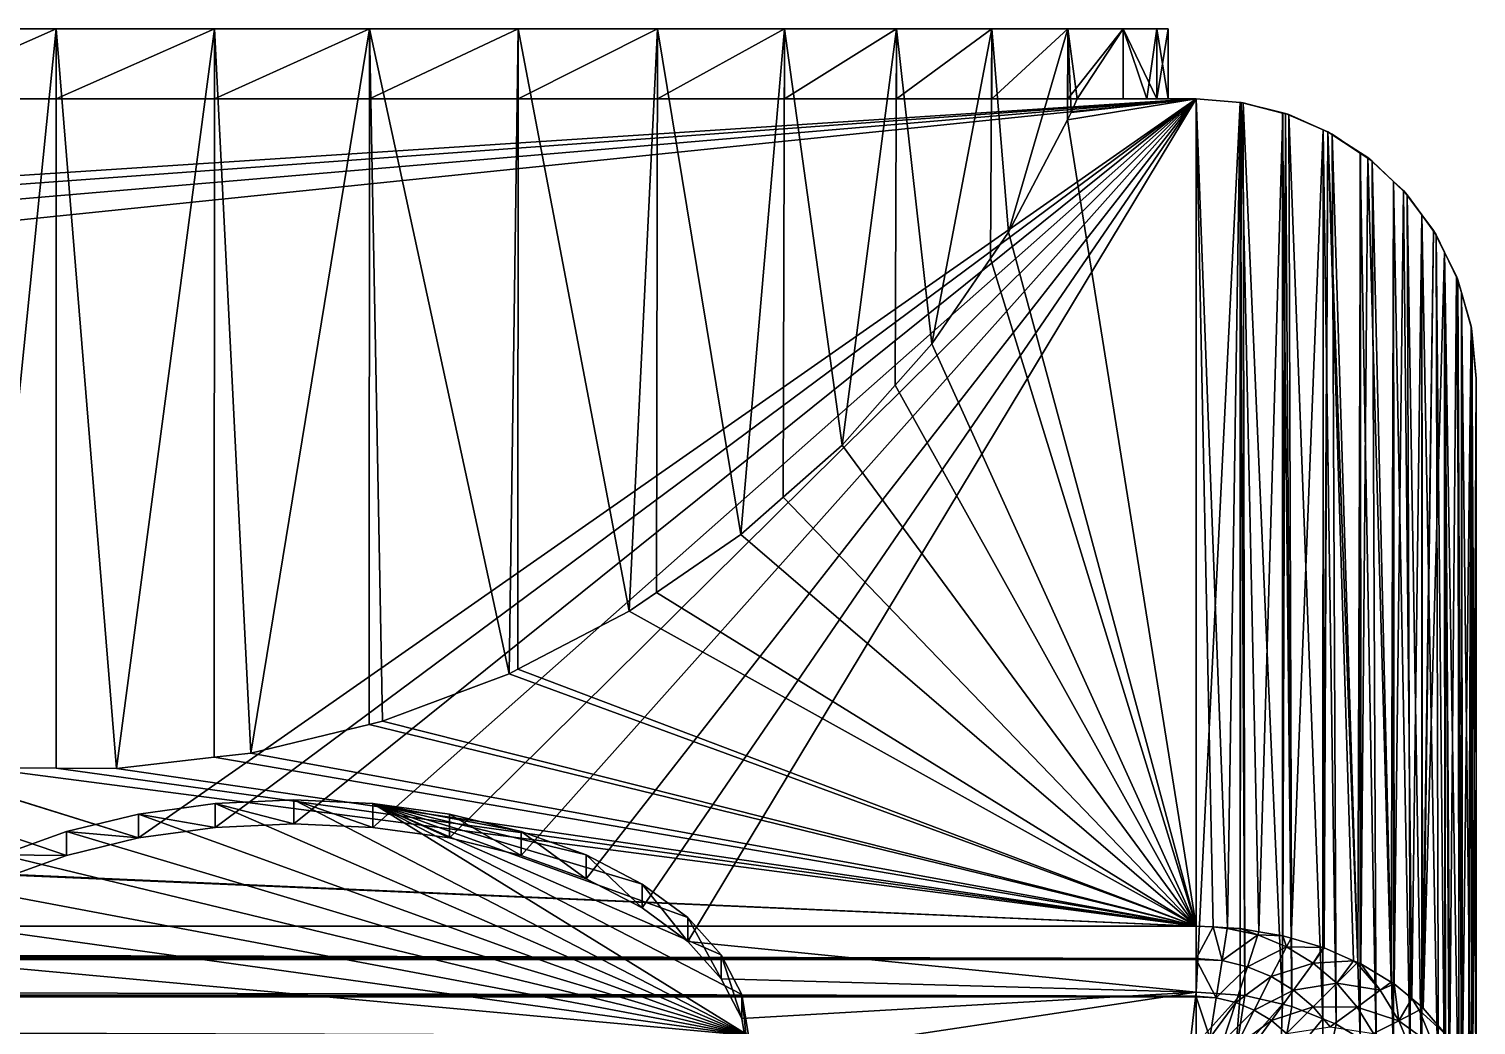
# Model space of a CAD drawing. Header units: metres. Extents: x 0 to 119, y 0 to 68.
# Drawn here: x 108.78 to 119.12, y 60.38 to 67.5 of the extents above; entities that cross this region are included whole.
import ezdxf

# ---------------------------------------------------------------- set-up
doc = ezdxf.new("R2010")
doc.units = ezdxf.units.M

msp = doc.modelspace()

# ---------------------------------------------------------------- linework, layer by layer
for points in [[(112.273651, 67.5, 23.118425), (111.210876, 67.5, 22.722031), (101.739525, 67.5, 33.652546)], [(114.177238, 67.5, 24.341789), (112.273651, 67.5, 23.118425), (101.739525, 67.5, 33.652546)], [(114.177238, 67.5, 24.341789), (101.739525, 67.5, 33.652546), (114.979301, 67.5, 25.143856)], [(114.979301, 67.5, 25.143856), (101.739525, 67.5, 33.652546), (115.659065, 67.5, 26.051905)], [(116.599068, 67.5, 32.589775), (116.840179, 67.5, 31.481403), (101.739525, 67.5, 33.652546)], [(101.739525, 67.5, 33.652546), (116.840179, 67.5, 31.481403), (116.921097, 67.5, 30.35)], [(101.739525, 67.5, 33.652546), (116.921097, 67.5, 30.35), (116.840179, 67.5, 29.218596)], [(116.840179, 67.5, 29.218596), (116.599068, 67.5, 28.110226), (101.739525, 67.5, 33.652546)], [(101.739525, 67.5, 33.652546), (116.599068, 67.5, 28.110226), (116.202675, 67.5, 27.047449)], [(101.739525, 67.5, 33.652546), (116.202675, 67.5, 27.047449), (115.659065, 67.5, 26.051905)], [(116.599068, 67.5, 32.589775), (101.739525, 67.5, 33.652546), (116.202675, 67.5, 33.652546)], [(116.202675, 67.5, 33.652546), (101.739525, 67.5, 33.652546), (102.283134, 67.5, 34.648094)], [(111.210876, 67.5, 22.722031), (110.102501, 67.5, 22.480921), (101.739525, 67.5, 33.652546)], [(101.739525, 67.5, 33.652546), (110.102501, 67.5, 22.480921), (108.9711, 67.5, 22.4)], [(101.739525, 67.5, 33.652546), (108.9711, 67.5, 22.4), (107.839699, 67.5, 22.480921)], [(116.202675, 67.5, 33.652546), (102.283134, 67.5, 34.648094), (102.962891, 67.5, 35.556141)], [(102.962891, 67.5, 35.556141), (103.764954, 67.5, 36.358208), (116.202675, 67.5, 33.652546)], [(116.202675, 67.5, 33.652546), (103.764954, 67.5, 36.358208), (104.673004, 67.5, 37.037964)], [(116.202675, 67.5, 33.652546), (104.673004, 67.5, 37.037964), (105.668549, 67.5, 37.581573)], [(105.668549, 67.5, 37.581573), (106.731323, 67.5, 37.977966), (116.202675, 67.5, 33.652546)], [(116.202675, 67.5, 33.652546), (106.731323, 67.5, 37.977966), (107.839699, 67.5, 38.219078)], [(108.9711, 67.5, 22.4), (108.9711, 67, 22.4), (107.839699, 67, 22.480921)], [(108.9711, 67.5, 22.4), (107.839699, 67, 22.480921), (107.839699, 67.5, 22.480921)], [(107.839699, 67.5, 38.219078), (108.434647, 62.218117, 38.281879), (108.9711, 67.5, 38.299999)], [(116.202675, 67.5, 33.652546), (107.839699, 67.5, 38.219078), (115.659065, 67.5, 34.648094)], [(115.659065, 67.5, 34.648094), (107.839699, 67.5, 38.219078), (113.269196, 67.5, 37.037964)], [(107.839699, 67.5, 38.219078), (108.9711, 67.5, 38.299999), (113.269196, 67.5, 37.037964)], [(108.9711, 67.5, 38.299999), (108.434647, 62.218117, 38.281879), (108.971191, 62.214554, 38.285446)], [(110.102501, 67.5, 22.480921), (110.102501, 67, 22.480921), (108.9711, 67, 22.4)], [(110.102501, 67.5, 22.480921), (108.9711, 67, 22.4), (108.9711, 67.5, 22.4)], [(108.9711, 67.5, 38.299999), (109.402046, 62.211689, 38.288311), (110.102501, 67.5, 38.219078)], [(108.9711, 67.5, 38.299999), (108.971191, 62.214554, 38.285446), (109.402046, 62.211689, 38.288311)], [(113.269196, 67.5, 37.037964), (108.9711, 67.5, 38.299999), (110.102501, 67.5, 38.219078)], [(110.102501, 67.5, 38.219078), (109.402046, 62.211689, 38.288311), (110.101158, 62.292522, 38.207474)], [(110.102501, 67.5, 38.219078), (110.101158, 62.292522, 38.207474), (110.363052, 62.322807, 38.177193)], [(111.210876, 67.5, 22.722031), (111.210876, 67, 22.722031), (110.102501, 67, 22.480921)], [(111.210876, 67.5, 22.722031), (110.102501, 67, 22.480921), (110.102501, 67.5, 22.480921)], [(110.102501, 67.5, 38.219078), (110.363052, 62.322807, 38.177193), (111.210876, 67.5, 37.977966)], [(113.269196, 67.5, 37.037964), (110.102501, 67.5, 38.219078), (112.273651, 67.5, 37.581573)], [(112.273651, 67.5, 37.581573), (110.102501, 67.5, 38.219078), (111.210876, 67.5, 37.977966)], [(111.210876, 67.5, 37.977966), (110.363052, 62.322807, 38.177193), (111.209625, 62.52718, 37.972824)], [(111.210876, 67.5, 37.977966), (111.209625, 62.52718, 37.972824), (111.303459, 62.549828, 37.950172)], [(112.273651, 67.5, 23.118425), (112.273651, 67, 23.118425), (111.210876, 67, 22.722031)], [(112.273651, 67.5, 23.118425), (111.210876, 67, 22.722031), (111.210876, 67.5, 22.722031)], [(112.20932, 62.889389, 37.610607), (112.273651, 67.5, 37.581573), (111.210876, 67.5, 37.977966)], [(112.20932, 62.889389, 37.610607), (111.210876, 67.5, 37.977966), (111.303459, 62.549828, 37.950172)], [(112.271812, 62.921963, 37.578037), (112.273651, 67.5, 37.581573), (112.20932, 62.889389, 37.610607)], [(113.06723, 63.336468, 37.163528), (112.273651, 67.5, 37.581573), (112.271812, 62.921963, 37.578037)], [(113.269196, 67.5, 23.662035), (113.269196, 67, 23.662035), (112.273651, 67, 23.118425)], [(113.269196, 67.5, 23.662035), (112.273651, 67, 23.118425), (112.273651, 67.5, 23.118425)], [(113.06723, 63.336468, 37.163528), (113.269196, 67.5, 37.037964), (112.273651, 67.5, 37.581573)], [(113.269196, 67.5, 23.662035), (112.273651, 67.5, 23.118425), (114.177238, 67.5, 24.341789)], [(113.263031, 63.47105, 37.028954), (113.269196, 67.5, 37.037964), (113.06723, 63.336468, 37.163528)], [(113.864487, 63.884438, 36.615559), (113.269196, 67.5, 37.037964), (113.263031, 63.47105, 37.028954)], [(114.177238, 67.5, 24.341789), (114.177238, 67, 24.341789), (113.269196, 67, 23.662035)], [(114.177238, 67.5, 24.341789), (113.269196, 67, 23.662035), (113.269196, 67.5, 23.662035)], [(113.864487, 63.884438, 36.615559), (114.177238, 67.5, 36.358208), (113.269196, 67.5, 37.037964)], [(115.659065, 67.5, 34.648094), (113.269196, 67.5, 37.037964), (114.979301, 67.5, 35.556141)], [(114.979301, 67.5, 35.556141), (113.269196, 67.5, 37.037964), (114.177238, 67.5, 36.358208)], [(114.167755, 64.152542, 36.347458), (114.177238, 67.5, 36.358208), (113.864487, 63.884438, 36.615559)], [(114.589287, 64.525192, 35.974808), (114.177238, 67.5, 36.358208), (114.167755, 64.152542, 36.347458)], [(114.979301, 67.5, 25.143856), (114.979301, 67, 25.143856), (114.177238, 67, 24.341789)], [(114.979301, 67.5, 25.143856), (114.177238, 67, 24.341789), (114.177238, 67.5, 24.341789)], [(114.589287, 64.525192, 35.974808), (114.979301, 67.5, 35.556141), (114.177238, 67.5, 36.358208)], [(114.968636, 64.953285, 35.546711), (114.979301, 67.5, 35.556141), (114.589287, 64.525192, 35.974808)], [(115.230888, 65.249237, 35.250767), (114.979301, 67.5, 35.556141), (114.968636, 64.953285, 35.546711)], [(115.659065, 67.5, 26.051905), (115.659065, 67, 26.051905), (114.979301, 67, 25.143856)], [(115.659065, 67.5, 26.051905), (114.979301, 67, 25.143856), (114.979301, 67.5, 25.143856)], [(115.230888, 65.249237, 35.250767), (115.659065, 67.5, 34.648094), (114.979301, 67.5, 35.556141)], [(115.650291, 65.857895, 34.642105), (115.659065, 67.5, 34.648094), (115.230888, 65.249237, 35.250767)], [(115.7798, 66.045845, 34.454155), (115.659065, 67.5, 34.648094), (115.650291, 65.857895, 34.642105)], [(116.202675, 67.5, 27.047449), (116.202675, 67, 27.047449), (115.659065, 67, 26.051905)], [(116.202675, 67.5, 27.047449), (115.659065, 67, 26.051905), (115.659065, 67.5, 26.051905)], [(115.7798, 66.045845, 34.454155), (116.202675, 67.5, 33.652546), (115.659065, 67.5, 34.648094)], [(116.19957, 66.849045, 33.650955), (116.202675, 67.5, 33.652546), (115.7798, 66.045845, 34.454155)], [(116.19957, 66.849045, 33.650955), (116.22789, 66.903229, 33.596767), (116.202675, 67.5, 33.652546)], [(116.599068, 67.5, 28.110226), (116.202675, 67, 27.047449), (116.202675, 67.5, 27.047449)], [(116.599068, 67.5, 28.110226), (116.599068, 67, 28.110226), (116.202675, 67, 27.047449)], [(116.202675, 67.5, 33.652546), (116.22789, 66.903229, 33.596767), (116.270416, 67, 33.5)], [(116.202675, 67.5, 33.652546), (116.270416, 67, 33.5), (116.599068, 67.5, 32.589775)], [(116.599068, 67.5, 32.589775), (116.270416, 67, 33.5), (116.599068, 67, 32.589775)], [(116.599068, 67.5, 32.589775), (116.840179, 67, 31.481403), (116.840179, 67.5, 31.481403)], [(116.840179, 67.5, 29.218596), (116.766853, 67, 28.881525), (116.599068, 67.5, 28.110226)], [(116.599068, 67.5, 28.110226), (116.766853, 67, 28.881525), (116.599068, 67, 28.110226)], [(116.599068, 67.5, 32.589775), (116.599068, 67, 32.589775), (116.840179, 67, 31.481403)], [(116.840179, 67.5, 29.218596), (116.840179, 67, 29.218596), (116.766853, 67, 28.881525)], [(116.840179, 67.5, 31.481403), (116.840179, 67, 31.481403), (116.921097, 67, 30.35)], [(116.840179, 67.5, 31.481403), (116.921097, 67, 30.35), (116.921097, 67.5, 30.35)], [(116.921097, 67.5, 30.35), (116.921097, 67, 30.35), (116.840179, 67, 29.218596)], [(116.921097, 67.5, 30.35), (116.840179, 67, 29.218596), (116.840179, 67.5, 29.218596)], [(117.121101, 67, 16.5), (95.502167, 65.591263, 14.175585), (86.134178, 67, 16.5)], [(86.134178, 67, 16.5), (92.002495, 67, 22.480921), (117.121101, 67, 16.5)], [(117.121101, 67, 16.5), (92.002495, 67, 22.480921), (93.110878, 67, 22.722031)], [(117.121101, 67, 16.5), (93.110878, 67, 22.722031), (94.173645, 67, 23.118425)], [(94.173645, 67, 23.118425), (95.169197, 67, 23.662035), (117.121101, 67, 16.5)], [(95.169197, 67, 23.662035), (96.07724, 67, 24.341789), (117.121101, 67, 16.5)], [(117.121101, 67, 16.5), (96.617043, 65.510147, 14.041737), (95.502167, 65.591263, 14.175585)], [(117.121101, 67, 16.5), (96.07724, 67, 24.341789), (96.879303, 67, 25.143856)], [(97.698074, 65.347198, 13.772877), (96.617043, 65.510147, 14.041737), (117.121101, 67, 16.5)], [(117.121101, 67, 16.5), (96.879303, 67, 25.143856), (97.559067, 67, 26.051905)], [(97.559067, 67, 26.051905), (98.102676, 67, 27.047449), (117.121101, 67, 16.5)], [(97.698074, 65.347198, 13.772877), (117.121101, 67, 16.5), (98.723007, 65.105782, 13.374537)], [(98.102676, 67, 27.047449), (104.673004, 67, 23.662035), (117.121101, 67, 16.5)], [(98.723007, 65.105782, 13.374537), (117.121101, 67, 16.5), (109.55954, 61.715397, 7.780403)], [(117.121101, 67, 16.5), (104.673004, 67, 23.662035), (105.668549, 67, 23.118425)], [(117.121101, 67, 16.5), (105.668549, 67, 23.118425), (106.731323, 67, 22.722031)], [(117.121101, 67, 16.5), (106.731323, 67, 22.722031), (107.839699, 67, 22.480921)], [(107.839699, 67, 22.480921), (108.9711, 67, 22.4), (117.121101, 67, 16.5)], [(117.121101, 67, 16.5), (108.9711, 67, 22.4), (110.102501, 67, 22.480921)], [(117.121101, 67, 16.5), (110.106743, 61.791389, 7.905796), (109.55954, 61.715397, 7.780403)], [(117.121101, 67, 16.5), (110.102501, 67, 22.480921), (111.210876, 67, 22.722031)], [(117.121101, 67, 16.5), (110.671097, 61.816982, 7.94802), (110.106743, 61.791389, 7.905796)], [(111.235458, 61.791389, 7.905796), (110.671097, 61.816982, 7.94802), (117.121101, 67, 16.5)], [(112.273651, 67, 23.118425), (117.121101, 67, 16.5), (111.210876, 67, 22.722031)], [(117.121101, 67, 16.5), (111.782661, 61.715397, 7.780403), (111.235458, 61.791389, 7.905796)], [(117.121101, 67, 16.5), (112.296097, 61.591305, 7.575654), (111.782661, 61.715397, 7.780403)], [(112.273651, 67, 23.118425), (113.269196, 67, 23.662035), (117.121101, 67, 16.5)], [(112.760155, 61.42289, 7.297767), (112.296097, 61.591305, 7.575654), (117.121101, 67, 16.5)], [(117.121101, 67, 16.5), (113.160744, 61.215267, 6.955188), (112.760155, 61.42289, 7.297767)], [(117.121101, 67, 16.5), (113.48568, 60.974743, 6.558325), (113.160744, 61.215267, 6.955188)], [(113.269196, 67, 23.662035), (114.177238, 67, 24.341789), (117.121101, 67, 16.5)], [(117.121101, 60.614182, 5.963396), (113.48568, 60.974743, 6.558325), (117.121101, 67, 16.5)], [(117.121101, 67, 16.5), (114.177238, 67, 24.341789), (114.979301, 67, 25.143856)], [(117.121101, 67, 16.5), (114.979301, 67, 25.143856), (115.659065, 67, 26.051905)], [(115.659065, 67, 26.051905), (116.202675, 67, 27.047449), (117.121101, 67, 16.5)], [(117.121101, 67, 33.5), (116.22789, 66.903229, 33.596767), (116.19957, 66.849045, 33.650955)], [(117.121101, 67, 33.5), (116.19957, 66.849045, 33.650955), (117.121101, 61.085785, 39.414211)], [(117.121101, 67, 16.5), (116.202675, 67, 27.047449), (116.599068, 67, 28.110226)], [(116.270416, 67, 33.5), (116.22789, 66.903229, 33.596767), (117.121101, 67, 33.5)], [(116.599068, 67, 32.589775), (116.270416, 67, 33.5), (117.121101, 67, 33.5)], [(117.121101, 67, 33.5), (116.840179, 67, 31.481403), (116.599068, 67, 32.589775)], [(117.121101, 67, 16.5), (116.599068, 67, 28.110226), (117.121101, 67, 28.881525)], [(117.121101, 67, 28.881525), (116.599068, 67, 28.110226), (116.766853, 67, 28.881525)], [(117.121101, 67, 28.881525), (116.766853, 67, 28.881525), (116.840179, 67, 29.218596)], [(116.840179, 67, 29.218596), (116.921097, 67, 30.35), (117.121101, 67, 28.881525)], [(117.121101, 67, 33.5), (116.921097, 67, 30.35), (116.840179, 67, 31.481403)], [(117.121101, 67, 28.881525), (116.921097, 67, 30.35), (117.121101, 67, 33.5)], [(117.121101, 61.085785, 39.414211), (117.241066, 61.079109, 39.407536), (117.121101, 67, 33.5)], [(117.121101, 67, 33.5), (117.241066, 61.079109, 39.407536), (117.343857, 61.073387, 39.401814)], [(117.121101, 67, 33.5), (117.343857, 61.073387, 39.401814), (117.433914, 66.974686, 33.489513)], [(117.121101, 67, 28.881525), (117.121101, 67, 33.5), (117.433914, 66.974686, 33.489513)], [(117.121101, 67, 16.5), (117.121101, 67, 28.881525), (117.433823, 66.973633, 16.507364)], [(117.433823, 66.973633, 16.507364), (117.121101, 67, 28.881525), (117.433914, 66.974686, 33.489513)], [(117.433823, 66.973633, 16.507364), (117.121101, 60.614182, 5.963396), (117.121101, 67, 16.5)], [(117.433823, 66.973633, 16.507364), (117.433723, 60.59079, 5.977573), (117.121101, 60.614182, 5.963396)], [(117.433914, 66.974686, 33.489513), (117.343857, 61.073387, 39.401814), (117.433968, 61.068375, 39.396801)], [(117.468391, 60.588196, 5.979145), (117.433723, 60.59079, 5.977573), (117.433823, 66.973633, 16.507364)], [(117.433823, 66.973633, 16.507364), (117.433914, 66.974686, 33.489513), (117.455956, 66.971771, 16.507887)], [(117.455956, 66.971771, 16.507887), (117.468391, 60.588196, 5.979145), (117.433823, 66.973633, 16.507364)], [(117.433914, 66.974686, 33.489513), (117.433968, 61.068375, 39.396801), (117.442665, 66.973976, 33.48922)], [(117.455956, 66.971771, 16.507887), (117.433914, 66.974686, 33.489513), (117.442665, 66.973976, 33.48922)], [(117.442665, 66.973976, 33.48922), (117.433968, 61.068375, 39.396801), (117.56881, 61.045486, 39.373913)], [(117.442665, 66.973976, 33.48922), (117.56881, 61.045486, 39.373913), (117.738754, 66.900597, 33.458824)], [(117.455956, 66.971771, 16.507887), (117.442665, 66.973976, 33.48922), (117.738289, 66.898865, 16.528254)], [(117.738289, 66.898865, 16.528254), (117.442665, 66.973976, 33.48922), (117.738754, 66.900597, 33.458824)], [(117.738289, 66.898865, 16.528254), (117.737877, 60.526447, 6.016569), (117.455956, 66.971771, 16.507887)], [(117.455956, 66.971771, 16.507887), (117.737877, 60.526447, 6.016569), (117.468391, 60.588196, 5.979145)], [(117.121101, 61.085785, 39.414211), (116.19957, 66.849045, 33.650955), (115.7798, 66.045845, 34.454155)], [(117.738754, 66.900597, 33.458824), (117.56881, 61.045486, 39.373913), (117.739136, 61.016571, 39.344997)], [(117.738289, 66.898865, 16.528254), (117.805138, 60.511032, 6.02591), (117.737877, 60.526447, 6.016569)], [(117.738289, 66.898865, 16.528254), (117.738754, 66.900597, 33.458824), (117.782722, 66.88739, 16.53146)], [(117.782722, 66.88739, 16.53146), (117.805138, 60.511032, 6.02591), (117.738289, 66.898865, 16.528254)], [(117.738754, 66.900597, 33.458824), (117.739136, 61.016571, 39.344997), (117.758553, 66.895691, 33.456795)], [(117.782722, 66.88739, 16.53146), (117.738754, 66.900597, 33.458824), (117.758553, 66.895691, 33.456795)], [(117.758553, 66.895691, 33.456795), (117.739136, 61.016571, 39.344997), (117.798653, 60.999138, 39.32756)], [(117.758553, 66.895691, 33.456795), (117.798653, 60.999138, 39.32756), (118.027985, 66.779488, 33.408661)], [(117.782722, 66.88739, 16.53146), (117.758553, 66.895691, 33.456795), (118.027092, 66.777588, 16.562138)], [(118.027092, 66.777588, 16.562138), (117.758553, 66.895691, 33.456795), (118.027985, 66.779488, 33.408661)], [(118.027092, 66.777588, 16.562138), (118.026375, 60.422806, 6.079381), (117.782722, 66.88739, 16.53146)], [(117.782722, 66.88739, 16.53146), (118.026375, 60.422806, 6.079381), (117.805138, 60.511032, 6.02591)], [(118.027985, 66.779488, 33.408661), (117.798653, 60.999138, 39.32756), (118.029083, 60.931644, 39.260075)], [(118.027092, 66.777588, 16.562138), (118.121094, 60.385029, 6.102275), (118.026375, 60.422806, 6.079381)], [(118.027092, 66.777588, 16.562138), (118.027985, 66.779488, 33.408661), (118.093048, 66.74794, 16.570419)], [(118.093048, 66.74794, 16.570419), (118.121094, 60.385029, 6.102275), (118.027092, 66.777588, 16.562138)], [(118.027985, 66.779488, 33.408661), (118.029083, 60.931644, 39.260075), (118.06237, 66.764656, 33.402519)], [(118.093048, 66.74794, 16.570419), (118.027985, 66.779488, 33.408661), (118.06237, 66.764656, 33.402519)], [(118.06237, 66.764656, 33.402519), (118.029083, 60.931644, 39.260075), (118.034935, 60.929108, 39.257534)], [(118.034935, 60.929108, 39.257534), (118.245575, 60.837833, 39.166264), (118.06237, 66.764656, 33.402519)], [(118.06237, 66.764656, 33.402519), (118.245575, 60.837833, 39.166264), (118.275536, 60.824852, 39.153278)], [(118.06237, 66.764656, 33.402519), (118.275536, 60.824852, 39.153278), (118.294327, 66.614426, 33.34029)], [(118.093048, 66.74794, 16.570419), (118.06237, 66.764656, 33.402519), (118.293198, 66.612892, 16.608149)], [(118.293198, 66.612892, 16.608149), (118.06237, 66.764656, 33.402519), (118.294327, 66.614426, 33.34029)], [(118.293198, 66.612892, 16.608149), (118.29248, 60.282406, 6.164471), (118.093048, 66.74794, 16.570419)], [(118.093048, 66.74794, 16.570419), (118.29248, 60.282406, 6.164471), (118.121094, 60.385029, 6.102275)], [(118.294327, 66.614426, 33.34029), (118.275536, 60.824852, 39.153278), (118.296669, 60.815697, 39.144119)], [(118.293198, 66.612892, 16.608149), (118.406677, 60.214024, 6.205914), (118.29248, 60.282406, 6.164471)], [(118.293198, 66.612892, 16.608149), (118.294327, 66.614426, 33.34029), (118.378204, 66.555527, 16.624174)], [(118.378204, 66.555527, 16.624174), (118.406677, 60.214024, 6.205914), (118.293198, 66.612892, 16.608149)], [(118.294327, 66.614426, 33.34029), (118.296669, 60.815697, 39.144119), (118.346466, 66.58065, 33.326302)], [(118.378204, 66.555527, 16.624174), (118.294327, 66.614426, 33.34029), (118.346466, 66.58065, 33.326302)], [(118.346466, 66.58065, 33.326302), (118.296669, 60.815697, 39.144119), (118.515427, 60.683586, 39.012012)], [(118.346466, 66.58065, 33.326302), (118.515427, 60.683586, 39.012012), (118.531204, 66.409782, 33.25552)], [(118.378204, 66.555527, 16.624174), (118.346466, 66.58065, 33.326302), (118.530273, 66.408989, 16.665115)], [(118.530273, 66.408989, 16.665115), (118.346466, 66.58065, 33.326302), (118.531204, 66.409782, 33.25552)], [(118.530273, 66.408989, 16.665115), (118.52993, 60.108612, 6.2698), (118.378204, 66.555527, 16.624174)], [(118.378204, 66.555527, 16.624174), (118.52993, 60.108612, 6.2698), (118.406677, 60.214024, 6.205914)], [(118.531204, 66.409782, 33.25552), (118.515427, 60.683586, 39.012012), (118.535309, 60.67157, 38.999996)], [(118.530273, 66.408989, 16.665115), (118.653183, 60.003204, 6.333683), (118.52993, 60.108612, 6.2698)], [(118.530273, 66.408989, 16.665115), (118.531204, 66.409782, 33.25552), (118.629066, 66.313789, 16.691711)], [(118.629066, 66.313789, 16.691711), (118.653183, 60.003204, 6.333683), (118.530273, 66.408989, 16.665115)], [(118.531204, 66.409782, 33.25552), (118.535309, 60.67157, 38.999996), (118.601616, 66.34465, 33.228546)], [(118.629066, 66.313789, 16.691711), (118.531204, 66.409782, 33.25552), (118.601616, 66.34465, 33.228546)], [(118.601616, 66.34465, 33.228546), (118.535309, 60.67157, 38.999996), (118.661133, 60.567402, 38.895828)], [(118.601616, 66.34465, 33.228546), (118.661133, 60.567402, 38.895828), (118.73307, 66.170982, 33.156612)], [(118.629066, 66.313789, 16.691711), (118.601616, 66.34465, 33.228546), (118.732826, 66.170982, 16.731609)], [(118.732826, 66.170982, 16.731609), (118.601616, 66.34465, 33.228546), (118.73307, 66.170982, 33.156612)], [(118.732826, 66.170982, 16.731609), (118.733147, 59.905544, 6.392872), (118.629066, 66.313789, 16.691711)], [(118.629066, 66.313789, 16.691711), (118.733147, 59.905544, 6.392872), (118.653183, 60.003204, 6.333683)], [(118.73307, 66.170982, 33.156612), (118.661133, 60.567402, 38.895828), (118.739136, 60.502827, 38.831253)], [(118.732826, 66.170982, 16.731609), (118.73307, 66.170982, 33.156612), (118.836494, 66.028313, 16.771469)], [(118.836494, 66.028313, 16.771469), (118.853149, 59.758984, 6.481698), (118.732826, 66.170982, 16.731609)], [(118.732826, 66.170982, 16.731609), (118.853149, 59.758984, 6.481698), (118.733147, 59.905544, 6.392872)], [(118.73307, 66.170982, 33.156612), (118.739136, 60.502827, 38.831253), (118.817162, 66.059906, 33.110596)], [(118.836494, 66.028313, 16.771469), (118.73307, 66.170982, 33.156612), (118.817162, 66.059906, 33.110596)], [(117.121101, 61.085785, 39.414211), (115.7798, 66.045845, 34.454155), (115.650291, 65.857895, 34.642105)], [(118.817162, 66.059906, 33.110596), (118.739136, 60.502827, 38.831253), (118.743332, 60.497986, 38.826408)], [(118.817162, 66.059906, 33.110596), (118.743332, 60.497986, 38.826408), (118.895638, 65.904213, 33.046108)], [(118.836494, 66.028313, 16.771469), (118.817162, 66.059906, 33.110596), (118.896317, 65.904686, 16.806007)], [(118.896317, 65.904686, 16.806007), (118.817162, 66.059906, 33.110596), (118.895638, 65.904213, 33.046108)], [(118.896317, 65.904686, 16.806007), (118.897316, 59.677979, 6.530791), (118.836494, 66.028313, 16.771469)], [(118.836494, 66.028313, 16.771469), (118.897316, 59.677979, 6.530791), (118.853149, 59.758984, 6.481698)], [(118.895638, 65.904213, 33.046108), (118.743332, 60.497986, 38.826408), (118.903107, 60.313614, 38.642036)], [(118.896317, 65.904686, 16.806007), (118.895638, 65.904213, 33.046108), (118.991966, 65.707016, 16.861231)], [(118.903107, 60.313614, 38.642036), (118.92569, 60.275066, 38.603493), (118.895638, 65.904213, 33.046108)], [(118.895638, 65.904213, 33.046108), (118.92569, 60.275066, 38.603493), (118.934578, 60.259899, 38.588322)], [(118.895638, 65.904213, 33.046108), (118.934578, 60.259899, 38.588322), (118.981903, 65.733086, 32.975224)], [(118.991966, 65.707016, 16.861231), (118.895638, 65.904213, 33.046108), (118.981903, 65.733086, 32.975224)], [(118.991966, 65.707016, 16.861231), (119.000488, 59.488773, 6.64546), (118.896317, 65.904686, 16.806007)], [(118.896317, 65.904686, 16.806007), (119.000488, 59.488773, 6.64546), (118.897316, 59.677979, 6.530791)], [(115.650291, 65.857895, 34.642105), (115.230888, 65.249237, 35.250767), (117.121101, 61.085785, 39.414211)], [(118.981903, 65.733086, 32.975224), (118.934578, 60.259899, 38.588322), (119.023209, 60.108585, 38.437016)], [(119.023209, 60.108585, 38.437016), (119.015854, 65.615891, 32.926682), (118.981903, 65.733086, 32.975224)], [(118.991966, 65.707016, 16.861231), (118.981903, 65.733086, 32.975224), (119.017166, 65.616348, 16.886562)], [(119.017166, 65.616348, 16.886562), (118.981903, 65.733086, 32.975224), (119.015854, 65.615891, 32.926682)], [(119.017166, 65.616348, 16.886562), (119.018509, 59.431248, 6.680325), (118.991966, 65.707016, 16.861231)], [(118.991966, 65.707016, 16.861231), (119.018509, 59.431248, 6.680325), (119.000488, 59.488773, 6.64546)], [(119.017166, 65.616348, 16.886562), (119.015854, 65.615891, 32.926682), (119.088402, 65.360176, 16.958132)], [(119.023209, 60.108585, 38.437016), (119.08564, 65.374939, 32.826878), (119.015854, 65.615891, 32.926682)], [(119.088402, 65.360176, 16.958132), (119.015854, 65.615891, 32.926682), (119.08564, 65.374939, 32.826878)], [(119.088402, 65.360176, 16.958132), (119.090714, 59.20079, 6.819995), (119.017166, 65.616348, 16.886562)], [(119.017166, 65.616348, 16.886562), (119.090714, 59.20079, 6.819995), (119.018509, 59.431248, 6.680325)], [(119.067207, 59.979012, 38.307434), (119.08564, 65.374939, 32.826878), (119.023209, 60.108585, 38.437016)], [(119.067207, 59.979012, 38.307434), (119.091553, 65.312386, 32.800968), (119.08564, 65.374939, 32.826878)], [(119.071136, 59.967438, 38.29586), (119.091553, 65.312386, 32.800968), (119.067207, 59.979012, 38.307434)], [(119.071136, 59.967438, 38.29586), (119.096474, 59.892803, 38.221233), (119.091553, 65.312386, 32.800968)], [(119.088402, 65.360176, 16.958132), (119.08564, 65.374939, 32.826878), (119.092728, 65.312523, 16.971443)], [(119.08564, 65.374939, 32.826878), (119.091553, 65.312386, 32.800968), (119.092728, 65.312523, 16.971443)], [(119.092728, 65.312523, 16.971443), (119.093742, 59.171143, 6.837962), (119.088402, 65.360176, 16.958132)], [(119.088402, 65.360176, 16.958132), (119.093742, 59.171143, 6.837962), (119.090714, 59.20079, 6.819995)], [(119.092728, 65.312523, 16.971443), (119.091553, 65.312386, 32.800968), (119.121094, 65, 32.67157)], [(119.091553, 65.312386, 32.800968), (119.096474, 59.892803, 38.221233), (119.121094, 59.671574, 38)], [(119.091553, 65.312386, 32.800968), (119.121094, 59.671574, 38), (119.121094, 65, 32.67157)], [(119.092728, 65.312523, 16.971443), (119.121094, 65, 32.67157), (119.121094, 65, 17.058756)], [(119.121094, 65, 17.058756), (119.093742, 59.171143, 6.837962), (119.092728, 65.312523, 16.971443)], [(115.230888, 65.249237, 35.250767), (114.968636, 64.953285, 35.546711), (117.121101, 61.085785, 39.414211)], [(98.723007, 65.105782, 13.374537), (109.55954, 61.715397, 7.780403), (99.670784, 64.790855, 12.854911)], [(119.121094, 58.903782, 6.999999), (119.093742, 59.171143, 6.837962), (119.121094, 65, 17.058756)], [(119.121094, 65, 32.67157), (119.121094, 59.671574, 38), (119.121094, 65, 17.058756)], [(119.121094, 65, 17.058756), (119.121094, 59.671574, 38), (119.121094, 2, 38)], [(119.121094, 65, 17.058756), (119.121094, 2, 38), (119.121094, 58.903782, 6.999999)], [(117.121101, 61.085785, 39.414211), (114.968636, 64.953285, 35.546711), (114.589287, 64.525192, 35.974808)], [(99.670784, 64.790855, 12.854911), (109.55954, 61.715397, 7.780403), (109.046104, 61.591305, 7.575654)], [(99.670784, 64.790855, 12.854911), (109.046104, 61.591305, 7.575654), (108.582039, 61.42289, 7.297767)], [(117.121101, 61.085785, 39.414211), (114.589287, 64.525192, 35.974808), (114.167755, 64.152542, 36.347458)], [(114.167755, 64.152542, 36.347458), (113.864487, 63.884438, 36.615559), (117.121101, 61.085785, 39.414211)], [(113.864487, 63.884438, 36.615559), (113.263031, 63.47105, 37.028954), (117.121101, 61.085785, 39.414211)], [(117.121101, 61.085785, 39.414211), (113.263031, 63.47105, 37.028954), (113.06723, 63.336468, 37.163528)], [(117.121101, 61.085785, 39.414211), (113.06723, 63.336468, 37.163528), (112.271812, 62.921963, 37.578037)], [(112.20932, 62.889389, 37.610607), (117.121101, 61.085785, 39.414211), (112.271812, 62.921963, 37.578037)], [(112.20932, 62.889389, 37.610607), (111.303459, 62.549828, 37.950172), (117.121101, 61.085785, 39.414211)], [(117.121101, 61.085785, 39.414211), (111.209625, 62.52718, 37.972824), (110.363052, 62.322807, 38.177193)], [(111.303459, 62.549828, 37.950172), (111.209625, 62.52718, 37.972824), (117.121101, 61.085785, 39.414211)], [(110.101158, 62.292522, 38.207474), (109.402046, 62.211689, 38.288311), (117.121101, 61.085785, 39.414211)], [(117.121101, 61.085785, 39.414211), (110.363052, 62.322807, 38.177193), (110.101158, 62.292522, 38.207474)], [(117.121101, 61.085785, 39.414211), (90.871201, 62.214554, 38.285446), (25.088182, 61.085785, 39.414211)], [(117.121101, 61.085785, 39.414211), (91.30204, 62.211689, 38.288311), (90.871201, 62.214554, 38.285446)], [(108.434647, 62.218117, 38.281879), (91.30204, 62.211689, 38.288311), (117.121101, 61.085785, 39.414211)], [(117.121101, 61.085785, 39.414211), (108.971191, 62.214554, 38.285446), (108.434647, 62.218117, 38.281879)], [(117.121101, 61.085785, 39.414211), (109.402046, 62.211689, 38.288311), (108.971191, 62.214554, 38.285446)], [(110.106743, 61.962433, 7.802136), (110.671097, 61.816982, 7.94802), (110.671097, 61.988022, 7.84436)], [(113.921097, 60.303543, 5.064968), (110.106743, 61.962433, 7.802136), (110.671097, 61.988022, 7.84436)], [(110.671097, 61.988022, 7.84436), (110.671097, 61.816982, 7.94802), (111.235458, 61.791389, 7.905796)], [(110.671097, 61.988022, 7.84436), (111.235458, 61.791389, 7.905796), (111.235458, 61.962433, 7.802136)], [(111.235458, 61.962433, 7.802136), (113.921097, 60.303543, 5.064968), (110.671097, 61.988022, 7.84436)], [(109.046104, 61.762344, 7.471993), (109.55954, 61.715397, 7.780403), (109.55954, 61.886436, 7.676743)], [(109.046104, 61.762344, 7.471993), (109.55954, 61.886436, 7.676743), (113.921097, 60.303543, 5.064968)], [(109.55954, 61.886436, 7.676743), (110.106743, 61.791389, 7.905796), (110.106743, 61.962433, 7.802136)], [(113.921097, 60.303543, 5.064968), (109.55954, 61.886436, 7.676743), (110.106743, 61.962433, 7.802136)], [(109.55954, 61.886436, 7.676743), (109.55954, 61.715397, 7.780403), (110.106743, 61.791389, 7.905796)], [(110.106743, 61.962433, 7.802136), (110.106743, 61.791389, 7.905796), (110.671097, 61.816982, 7.94802)], [(111.235458, 61.962433, 7.802136), (111.235458, 61.791389, 7.905796), (111.782661, 61.715397, 7.780403)], [(111.235458, 61.962433, 7.802136), (111.782661, 61.715397, 7.780403), (111.782661, 61.886436, 7.676743)], [(113.871727, 60.59605, 5.547604), (113.921097, 60.303543, 5.064968), (111.235458, 61.962433, 7.802136)], [(111.782661, 61.886436, 7.676743), (112.296097, 61.762344, 7.471993), (111.235458, 61.962433, 7.802136)], [(111.235458, 61.962433, 7.802136), (112.296097, 61.762344, 7.471993), (112.760155, 61.593929, 7.194106)], [(111.235458, 61.962433, 7.802136), (112.760155, 61.593929, 7.194106), (113.160744, 61.386307, 6.851528)], [(113.160744, 61.386307, 6.851528), (113.48568, 61.145782, 6.454663), (111.235458, 61.962433, 7.802136)], [(111.235458, 61.962433, 7.802136), (113.48568, 61.145782, 6.454663), (113.725098, 60.879665, 6.015576)], [(111.235458, 61.962433, 7.802136), (113.725098, 60.879665, 6.015576), (113.871727, 60.59605, 5.547604)], [(111.782661, 61.886436, 7.676743), (111.782661, 61.715397, 7.780403), (112.296097, 61.591305, 7.575654)], [(111.782661, 61.886436, 7.676743), (112.296097, 61.591305, 7.575654), (112.296097, 61.762344, 7.471993)], [(108.582039, 61.593929, 7.194106), (109.046104, 61.591305, 7.575654), (109.046104, 61.762344, 7.471993)], [(113.921097, 60.303543, 5.064968), (108.582039, 61.593929, 7.194106), (109.046104, 61.762344, 7.471993)], [(109.046104, 61.762344, 7.471993), (109.046104, 61.591305, 7.575654), (109.55954, 61.715397, 7.780403)], [(112.296097, 61.762344, 7.471993), (112.296097, 61.591305, 7.575654), (112.760155, 61.42289, 7.297767)], [(112.296097, 61.762344, 7.471993), (112.760155, 61.42289, 7.297767), (112.760155, 61.593929, 7.194106)], [(113.921097, 60.303543, 5.064968), (108.181458, 61.386307, 6.851528), (108.582039, 61.593929, 7.194106)], [(108.582039, 61.593929, 7.194106), (108.582039, 61.42289, 7.297767), (109.046104, 61.591305, 7.575654)], [(112.760155, 61.593929, 7.194106), (112.760155, 61.42289, 7.297767), (113.160744, 61.215267, 6.955188)], [(112.760155, 61.593929, 7.194106), (113.160744, 61.215267, 6.955188), (113.160744, 61.386307, 6.851528)], [(107.856522, 61.145782, 6.454663), (108.181458, 61.386307, 6.851528), (113.921097, 60.303543, 5.064968)], [(113.160744, 61.386307, 6.851528), (113.160744, 61.215267, 6.955188), (113.48568, 60.974743, 6.558325)], [(113.160744, 61.386307, 6.851528), (113.48568, 60.974743, 6.558325), (113.48568, 61.145782, 6.454663)], [(107.617096, 60.879665, 6.015576), (107.856522, 61.145782, 6.454663), (113.921097, 60.303543, 5.064968)], [(113.48568, 61.145782, 6.454663), (113.48568, 60.974743, 6.558325), (113.725098, 60.708626, 6.119236)], [(113.48568, 61.145782, 6.454663), (113.725098, 60.708626, 6.119236), (113.725098, 60.879665, 6.015576)], [(25.112989, 60.975807, 39.516232), (117.121101, 60.853237, 39.61359), (25.088182, 61.085785, 39.414211)], [(25.088182, 61.085785, 39.414211), (117.121101, 60.853237, 39.61359), (117.121101, 61.085785, 39.414211)], [(117.121101, 61.085785, 39.414211), (117.121101, 60.853237, 39.61359), (117.241066, 61.079109, 39.407536)], [(117.241066, 61.079109, 39.407536), (117.121101, 60.853237, 39.61359), (117.305946, 60.838688, 39.61359)], [(117.343857, 61.073387, 39.401814), (117.241066, 61.079109, 39.407536), (117.343025, 61.068466, 39.405869)], [(117.343025, 61.068466, 39.405869), (117.241066, 61.079109, 39.407536), (117.305946, 60.838688, 39.61359)], [(117.343025, 61.068466, 39.405869), (117.305946, 60.838688, 39.61359), (117.560173, 61.022892, 39.407532)], [(117.343857, 61.073387, 39.401814), (117.343025, 61.068466, 39.405869), (117.433968, 61.068375, 39.396801)], [(117.433968, 61.068375, 39.396801), (117.343025, 61.068466, 39.405869), (117.560173, 61.022892, 39.407532)], [(117.560173, 61.022892, 39.407532), (117.56881, 61.045486, 39.373913), (117.433968, 61.068375, 39.396801)], [(117.560173, 61.022892, 39.407532), (117.739136, 61.016571, 39.344997), (117.56881, 61.045486, 39.373913)], [(25.143026, 60.842651, 39.611774), (117.121101, 60.84684, 39.617538), (25.112989, 60.975807, 39.516232)], [(25.112989, 60.975807, 39.516232), (117.121101, 60.84684, 39.617538), (117.121101, 60.853237, 39.61359)], [(117.121101, 60.614182, 5.963396), (113.725098, 60.708626, 6.119236), (113.48568, 60.974743, 6.558325)], [(117.560173, 61.022892, 39.407532), (117.305946, 60.838688, 39.61359), (117.486252, 60.795399, 39.61359)], [(117.560173, 61.022892, 39.407532), (117.486252, 60.795399, 39.61359), (117.766159, 60.937569, 39.407532)], [(117.766159, 60.937569, 39.407532), (117.486252, 60.795399, 39.61359), (117.657562, 60.724442, 39.61359)], [(117.766159, 60.937569, 39.407532), (117.739136, 61.016571, 39.344997), (117.560173, 61.022892, 39.407532)], [(117.766159, 60.937569, 39.407532), (117.657562, 60.724442, 39.61359), (117.956261, 60.821075, 39.407532)], [(117.766159, 60.937569, 39.407532), (117.798653, 60.999138, 39.32756), (117.739136, 61.016571, 39.344997)], [(117.766159, 60.937569, 39.407532), (118.029083, 60.931644, 39.260075), (117.798653, 60.999138, 39.32756)], [(117.956261, 60.821075, 39.407532), (118.029083, 60.931644, 39.260075), (117.766159, 60.937569, 39.407532)], [(117.956261, 60.821075, 39.407532), (118.034935, 60.929108, 39.257534), (118.029083, 60.931644, 39.260075)], [(25.143026, 60.842651, 39.611774), (117.121101, 60.584591, 39.779438), (117.121101, 60.84684, 39.617538)], [(25.177406, 60.690239, 39.721138), (117.121101, 60.584591, 39.779438), (25.143026, 60.842651, 39.611774)], [(107.617096, 60.879665, 6.015576), (113.921097, 60.303543, 5.064968), (107.421097, 60.303543, 5.064968)], [(113.725098, 60.879665, 6.015576), (113.725098, 60.708626, 6.119236), (113.871727, 60.425011, 5.651265)], [(113.725098, 60.879665, 6.015576), (113.871727, 60.425011, 5.651265), (113.871727, 60.59605, 5.547604)], [(117.121101, 60.853237, 39.61359), (117.121101, 60.84684, 39.617538), (117.305946, 60.838688, 39.61359)], [(117.121101, 60.84684, 39.617538), (117.121101, 60.584591, 39.779438), (117.263931, 60.573345, 39.779438)], [(117.305946, 60.838688, 39.61359), (117.121101, 60.84684, 39.617538), (117.263931, 60.573345, 39.779438)], [(117.305946, 60.838688, 39.61359), (117.263931, 60.573345, 39.779438), (117.486252, 60.795399, 39.61359)], [(117.956261, 60.821075, 39.407532), (118.245575, 60.837833, 39.166264), (118.034935, 60.929108, 39.257534)], [(118.125793, 60.676273, 39.407532), (118.245575, 60.837833, 39.166264), (117.956261, 60.821075, 39.407532)], [(118.125793, 60.676273, 39.407532), (118.269905, 60.820377, 39.166401), (118.245575, 60.837833, 39.166264)], [(118.269905, 60.820377, 39.166401), (118.275536, 60.824852, 39.153278), (118.245575, 60.837833, 39.166264)], [(117.486252, 60.795399, 39.61359), (117.263931, 60.573345, 39.779438), (117.403236, 60.539902, 39.779438)], [(117.486252, 60.795399, 39.61359), (117.403236, 60.539902, 39.779438), (117.657562, 60.724442, 39.61359)], [(117.657562, 60.724442, 39.61359), (117.403236, 60.539902, 39.779438), (117.535599, 60.485077, 39.779438)], [(117.657562, 60.724442, 39.61359), (117.535599, 60.485077, 39.779438), (117.815659, 60.627556, 39.61359)], [(117.956261, 60.821075, 39.407532), (117.657562, 60.724442, 39.61359), (117.815659, 60.627556, 39.61359)], [(117.956261, 60.821075, 39.407532), (117.815659, 60.627556, 39.61359), (118.125793, 60.676273, 39.407532)], [(118.435471, 60.626522, 39.166401), (118.269905, 60.820377, 39.166401), (118.125793, 60.676273, 39.407532)], [(118.296669, 60.815697, 39.144119), (118.275536, 60.824852, 39.153278), (118.269905, 60.820377, 39.166401)], [(118.435471, 60.626522, 39.166401), (118.296669, 60.815697, 39.144119), (118.269905, 60.820377, 39.166401)], [(118.515427, 60.683586, 39.012012), (118.296669, 60.815697, 39.144119), (118.435471, 60.626522, 39.166401)], [(25.203075, 60.576447, 39.775513), (117.121101, 60.579384, 39.781609), (25.177406, 60.690239, 39.721138)], [(25.177406, 60.690239, 39.721138), (117.121101, 60.579384, 39.781609), (117.121101, 60.584591, 39.779438)], [(113.871727, 60.425011, 5.651265), (113.725098, 60.708626, 6.119236), (117.121101, 60.614182, 5.963396)], [(117.535599, 60.485077, 39.779438), (117.657761, 60.410217, 39.779438), (117.815659, 60.627556, 39.61359)], [(117.815659, 60.627556, 39.61359), (117.657761, 60.410217, 39.779438), (117.956657, 60.507133, 39.61359)], [(117.815659, 60.627556, 39.61359), (117.956657, 60.507133, 39.61359), (118.125793, 60.676273, 39.407532)], [(118.125793, 60.676273, 39.407532), (117.956657, 60.507133, 39.61359), (118.270599, 60.506737, 39.407532)], [(118.125793, 60.676273, 39.407532), (118.270599, 60.506737, 39.407532), (118.435471, 60.626522, 39.166401)], [(118.435471, 60.626522, 39.166401), (118.270599, 60.506737, 39.407532), (118.568672, 60.409149, 39.166401)], [(118.535309, 60.67157, 38.999996), (118.515427, 60.683586, 39.012012), (118.435471, 60.626522, 39.166401)], [(118.435471, 60.626522, 39.166401), (118.568672, 60.409149, 39.166401), (118.535309, 60.67157, 38.999996)], [(118.535309, 60.67157, 38.999996), (118.568672, 60.409149, 39.166401), (118.661133, 60.567402, 38.895828)], [(25.203075, 60.576447, 39.775513), (117.121101, 60.29319, 39.900944), (117.121101, 60.579384, 39.781609)], [(25.249481, 60.37072, 39.873817), (117.121101, 60.29319, 39.900944), (25.203075, 60.576447, 39.775513)], [(113.871727, 60.425011, 5.651265), (117.121101, 60.614182, 5.963396), (113.921097, 60.132504, 5.168628)], [(113.871727, 60.59605, 5.547604), (113.871727, 60.425011, 5.651265), (113.921097, 60.132504, 5.168628)], [(113.871727, 60.59605, 5.547604), (113.921097, 60.132504, 5.168628), (113.921097, 60.303543, 5.064968)], [(113.921097, 60.132504, 5.168628), (117.121101, 60.614182, 5.963396), (117.071144, 60.186913, 5.258402)], [(117.071144, 60.186913, 5.258402), (117.121101, 60.614182, 5.963396), (117.433723, 60.59079, 5.977573)], [(117.433723, 60.59079, 5.977573), (117.400002, 60.142525, 5.238468), (117.071144, 60.186913, 5.258402)], [(117.121101, 60.584591, 39.779438), (117.121101, 60.579384, 39.781609), (117.263931, 60.573345, 39.779438)], [(117.121101, 60.579384, 39.781609), (117.121101, 60.29319, 39.900944), (117.218338, 60.285538, 39.900944)], [(117.263931, 60.573345, 39.779438), (117.121101, 60.579384, 39.781609), (117.218338, 60.285538, 39.900944)], [(117.263931, 60.573345, 39.779438), (117.218338, 60.285538, 39.900944), (117.403236, 60.539902, 39.779438)], [(117.403236, 60.539902, 39.779438), (117.218338, 60.285538, 39.900944), (117.313194, 60.262764, 39.900944)], [(117.403236, 60.539902, 39.779438), (117.313194, 60.262764, 39.900944), (117.535599, 60.485077, 39.779438)], [(117.433723, 60.59079, 5.977573), (117.468391, 60.588196, 5.979145), (117.400002, 60.142525, 5.238468)], [(117.400002, 60.142525, 5.238468), (117.468391, 60.588196, 5.979145), (117.737877, 60.526447, 6.016569)], [(117.737877, 60.526447, 6.016569), (117.719757, 60.052113, 5.247722), (117.400002, 60.142525, 5.238468)], [(117.737877, 60.526447, 6.016569), (117.805138, 60.511032, 6.02591), (117.719757, 60.052113, 5.247722)], [(118.661133, 60.567402, 38.895828), (118.568672, 60.409149, 39.166401), (118.71418, 60.483292, 38.896202)], [(118.71418, 60.483292, 38.896202), (118.739136, 60.502827, 38.831253), (118.661133, 60.567402, 38.895828)], [(117.313194, 60.262764, 39.900944), (117.403305, 60.225437, 39.900944), (117.535599, 60.485077, 39.779438)], [(117.535599, 60.485077, 39.779438), (117.403305, 60.225437, 39.900944), (117.657761, 60.410217, 39.779438)], [(117.657761, 60.410217, 39.779438), (117.766701, 60.317173, 39.779438), (117.956657, 60.507133, 39.61359)], [(117.719757, 60.052113, 5.247722), (117.805138, 60.511032, 6.02591), (118.026375, 60.422806, 6.079381)], [(118.026375, 60.422806, 6.079381), (118.021599, 59.918167, 5.285909), (117.719757, 60.052113, 5.247722)], [(117.956657, 60.507133, 39.61359), (117.766701, 60.317173, 39.779438), (118.077087, 60.366135, 39.61359)], [(117.956657, 60.507133, 39.61359), (118.077087, 60.366135, 39.61359), (118.270599, 60.506737, 39.407532)], [(118.026375, 60.422806, 6.079381), (118.121094, 60.385029, 6.102275), (118.021599, 59.918167, 5.285909)], [(118.270599, 60.506737, 39.407532), (118.077087, 60.366135, 39.61359), (118.387093, 60.316631, 39.407532)], [(118.270599, 60.506737, 39.407532), (118.387093, 60.316631, 39.407532), (118.568672, 60.409149, 39.166401)], [(118.71418, 60.483292, 38.896202), (118.568672, 60.409149, 39.166401), (118.821556, 60.224087, 38.896202)], [(118.71418, 60.483292, 38.896202), (118.743332, 60.497986, 38.826408), (118.739136, 60.502827, 38.831253)], [(118.903107, 60.313614, 38.642036), (118.743332, 60.497986, 38.826408), (118.71418, 60.483292, 38.896202)], [(118.71418, 60.483292, 38.896202), (118.821556, 60.224087, 38.896202), (118.903107, 60.313614, 38.642036)], [(117.403305, 60.225437, 39.900944), (117.486481, 60.174473, 39.900944), (117.657761, 60.410217, 39.779438)], [(117.657761, 60.410217, 39.779438), (117.486481, 60.174473, 39.900944), (117.766701, 60.317173, 39.779438)], [(118.021599, 59.918167, 5.285909), (118.121094, 60.385029, 6.102275), (118.29248, 60.282406, 6.164471)], [(118.568672, 60.409149, 39.166401), (118.387093, 60.316631, 39.407532), (118.666237, 60.173618, 39.166401)], [(118.568672, 60.409149, 39.166401), (118.666237, 60.173618, 39.166401), (118.821556, 60.224087, 38.896202)]]:
    msp.add_3dface(points)

doc.saveas('drawing.dxf')
